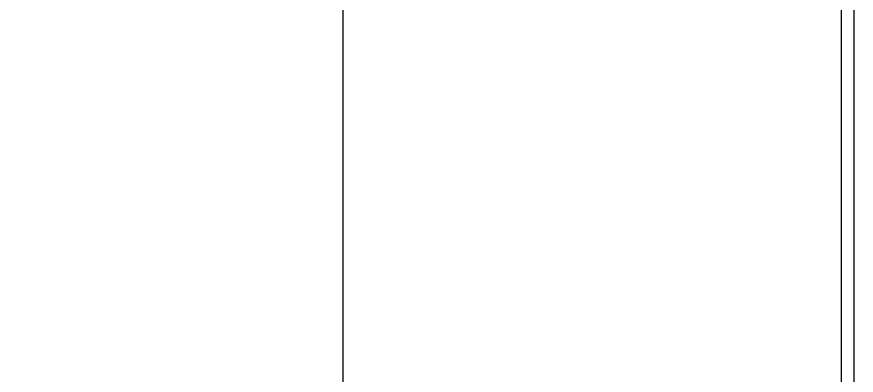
# Model space of a CAD drawing. Extents: x 226317 to 226469, y 8188101 to 8188260.
# Drawn here: x 226419.21 to 226427.63, y 8188169.06 to 8188172.66 of the extents above; entities that cross this region are included whole.
import ezdxf

# ---------------------------------------------------------------- set-up
doc = ezdxf.new("R2010")
doc.units = 0
doc.header["$LTSCALE"] = 15
for name, pattern in [('CENTER', [2, 1.25, -0.25, 0.25, -0.25]), ('PHANTOM', [2.5, 1.25, -0.25, 0.25, -0.25, 0.25, -0.25]), ('PHANTOM2', [1.25, 0.625, -0.125, 0.125, -0.125, 0.125, -0.125])]:
    doc.linetypes.add(name, pattern=pattern)
doc.layers.get('0').update_dxf_attribs({"color": 250})
for name, color, linetype in [('A-EJES', 250, 'PHANTOM'), ('A-ESTRUCTURA-HATCH', 250, 'Continuous'), ('L6 Linea fina', 141, 'Continuous')]:
    doc.layers.add(name, color=color, linetype=linetype)

# ---------------------------------------------------------------- blocks, each defined once
blk = doc.blocks.new('EST P2')
at = {"layer": 'A-ESTRUCTURA-HATCH'}
h = blk.add_hatch(dxfattribs=at)
h.set_pattern_fill('ANSI31', color=256, scale=0.02)
h.set_pattern_definition([(45, (-226392.07709, -8188163.05961), (-0.04490128060535, 0.04490128060535), [])])
h.paths.add_polyline_path([(-3.61, 5.05), (-3.61, 4.85), (-44.785, 4.85), (-44.785, -0.15), (-46.99, -0.15), (-46.99, -11.15), (-3.61, -11.1501), (-3.61, -11.4001), (-47.24, -11.4), (-47.24, 0.15), (-45.035, 0.15), (-45.035, 5.0497)])
h.paths.add_polyline_path([(5.8757, 4.85), (5.8757, 5.05), (35.53, 5.05), (35.53, 4.85)])
h.paths.add_polyline_path([(35.58, -11.1501), (71.88, -11.1501), (71.88, -11.4001), (35.58, -11.4)])
h.paths.add_polyline_path([(-3.56, -11.15), (35.53, -11.15), (35.53, -11.4001), (-3.56, -11.4001)])
edge = h.paths.add_edge_path()
edge.add_arc((63.3007, -0.15), 9.7, 360, 540)
edge.add_line((53.6007, -0.15), (53.8007, -0.15))
edge.add_arc((63.3007, -0.15), 9.5, 0, 180, ccw=False)
edge.add_line((72.8007, -0.15), (73.0007, -0.15))
h.paths.add_polyline_path([(47.915, 5.05), (35.58, 5.05), (35.58, 4.85), (47.915, 4.85)])
edge = h.paths.add_edge_path()
edge.add_arc((63.3007, -0.15), 3.3, 0.00108, 49.99451)
edge.add_line((65.4221, 2.3777), (65.4222, -0.15))
edge.add_line((65.4222, -0.15), (65.2722, -0.15))
edge.add_line((65.2722, -0.15), (65.2721, 2.4964))
edge.add_arc((63.3007, -0.15), 3.3, 53.31547, 179.99992)
edge.add_line((60.0007, -0.15), (59.8007, -0.15))
edge.add_arc((63.3007, -0.15), 3.5, 0.00102, 179.99993, ccw=False)
edge.add_line((66.8007, -0.1499), (66.6007, -0.1499))
edge.add_line((66.6007, -0.1499), (66.6007, -0.1499))
h.paths.add_polyline_path([(51.865, 4.85), (53.3757, 4.85), (53.3757, 5.05), (51.865, 5.05)])
blk = doc.blocks.new('EJES 1P')
at = {"layer": 'A-EJES', "linetype": 'PHANTOM2'}
for points in [[(75.4143, 5.3453), (75.4143, -4.1582)], [(80.4143, 5.0924), (80.4143, -4.1582)]]:
    blk.add_lwpolyline(points, dxfattribs=at)

msp = doc.modelspace()

# ---------------------------------------------------------------- linework, layer by layer
at = {"layer": 'L6 Linea fina', "color": 8, "linetype": 'CENTER'}
msp.add_line((226427.607, 8188177.6006), (226427.607, 8188168.8502), dxfattribs=at)

# ---------------------------------------------------------------- block references
for name, p in [('EJES 1P', (226347.0678, 8188168.1096)), ('EST P2', (226392.0771, 8188163.0596))]:
    msp.add_blockref(name, p)

doc.saveas('drawing.dxf')
